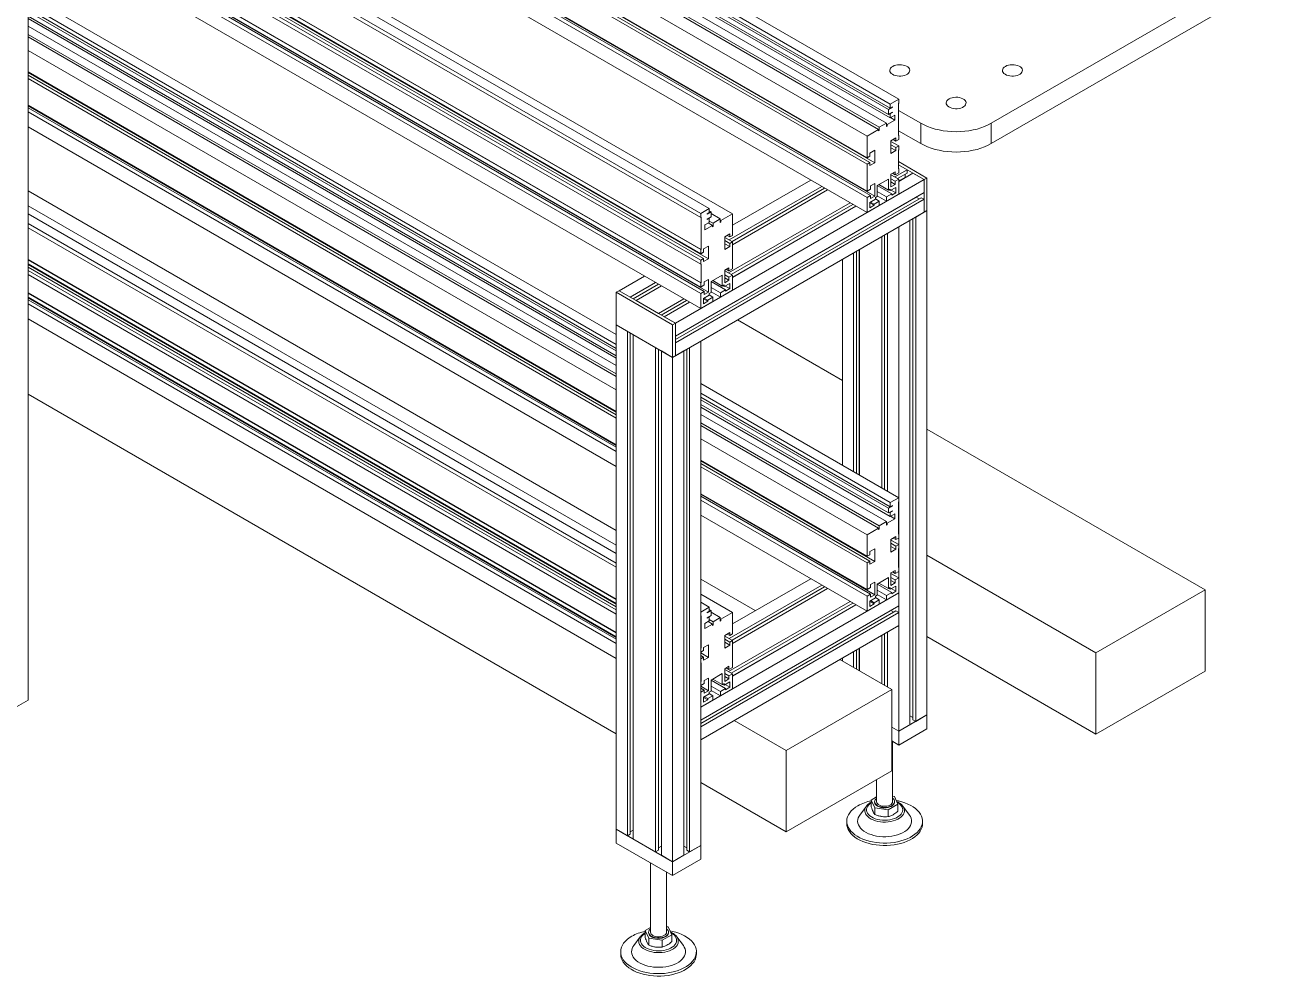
# Model space of a CAD drawing. Header units: millimetres. Extents: x 169 to 14583, y -399 to 10804.
# Drawn here: x 12405 to 13658, y 5508 to 6463 of the extents above; entities that cross this region are included whole.
import ezdxf

# ---------------------------------------------------------------- set-up
doc = ezdxf.new("R2010")
doc.units = ezdxf.units.MM
doc.header["$LTSCALE"] = 35

msp = doc.modelspace()

# ---------------------------------------------------------------- linework, layer by layer
at = {"color": 7, "linetype": 'Continuous', "lineweight": 18}
for p, q in [((12408.445, 7549.108), (12408.445, 5785.38)), ((12408.445, 6893.057), (13282.429, 6388.517)), ((12408.445, 6883.26), (13273.943, 6383.619)), ((12408.445, 6879.178), (13273.943, 6379.536)), ((12408.445, 6876.729), (13272.175, 6378.107)), ((12408.445, 6871.829), (13272.175, 6373.208)), ((12408.445, 6869.379), (13273.943, 6369.738)), ((12408.445, 6861.99), (13270.16, 6364.532)), ((12408.445, 6853.581), (13262.877, 6360.328)), ((12408.445, 6851.009), (13262.276, 6358.103)), ((12408.445, 6837.539), (13250.609, 6351.368)), ((12408.445, 6815.9), (13250.609, 6329.729)), ((12408.445, 6815.286), (13258.387, 6324.625)), ((12408.445, 6812.634), (13253.437, 6324.83)), ((12408.445, 6809.368), (13250.609, 6323.197)), ((12408.445, 6782.422), (13250.609, 6296.251)), ((12408.445, 6781.808), (13258.387, 6291.147)), ((12408.445, 6779.972), (13254.144, 6291.76)), ((12408.445, 6775.89), (13250.609, 6289.719)), ((12408.445, 6760.784), (13250.609, 6274.613)), ((12408.445, 6681.605), (13115.551, 6273.401)), ((12408.445, 6673.444), (13092.217, 6278.71)), ((12408.445, 6663.647), (13083.732, 6273.812)), ((12408.445, 6659.564), (13083.732, 6269.729)), ((12408.445, 6627.637), (13084.014, 6237.639)), ((12408.445, 6627.311), (13083.732, 6237.476)), ((12408.445, 6623.228), (13083.732, 6233.393)), ((12408.445, 6622.614), (13091.51, 6228.289)), ((12408.445, 6619.961), (13086.56, 6228.494)), ((12408.445, 6616.696), (13083.732, 6226.861)), ((12408.445, 6612.613), (13083.732, 6222.778)), ((12408.445, 6594.159), (13084.014, 6204.161)), ((12408.445, 6593.832), (13083.732, 6203.998)), ((12408.445, 6589.75), (13083.732, 6199.915)), ((12408.445, 6589.136), (13091.51, 6194.811)), ((12408.445, 6587.299), (13087.267, 6195.424)), ((12408.445, 6583.217), (13083.732, 6193.383)), ((12408.445, 6568.111), (13083.732, 6178.277)), ((13658.233, 6527.535), (13375.39, 6364.253)), ((13658.233, 6507.121), (13375.39, 6343.84)), ((12408.445, 6492.952), (12998.879, 6152.102)), ((12408.445, 6483.156), (12998.879, 6142.305)), ((12408.445, 6479.073), (12998.879, 6138.222)), ((12408.445, 6476.624), (12998.879, 6135.773)), ((12408.445, 6471.724), (12998.879, 6130.874)), ((12408.445, 6469.274), (12998.879, 6128.424)), ((12408.445, 6461.885), (12998.879, 6121.035)), ((12408.445, 6453.476), (12998.879, 6112.626)), ((12408.445, 6450.904), (12998.879, 6110.054)), ((12408.445, 6437.434), (12998.879, 6096.583)), ((12408.445, 6415.795), (12998.879, 6074.945)), ((12408.445, 6415.181), (12998.879, 6074.331)), ((12408.445, 6412.529), (12998.879, 6071.678)), ((12408.445, 6409.263), (12998.879, 6068.413)), ((12408.445, 6382.317), (12998.879, 6041.467)), ((12408.445, 6381.703), (12998.879, 6040.853)), ((12408.445, 6379.867), (12998.879, 6039.016)), ((13272.175, 6378.107), (13276.065, 6380.352)), ((13272.175, 6373.208), (13272.175, 6378.107)), ((13273.943, 6383.619), (13282.429, 6388.517)), ((13273.943, 6379.536), (13273.943, 6383.619)), ((13276.065, 6380.761), (13273.943, 6379.536)), ((13275.711, 6380.557), (13276.065, 6380.352)), ((13276.065, 6380.352), (13276.065, 6380.761)), ((13282.429, 6384.434), (13282.146, 6384.271)), ((13282.146, 6384.271), (13282.146, 6352.018)), ((13282.429, 6388.517), (13282.429, 6384.434)), ((12408.445, 6375.785), (12998.879, 6034.934)), ((13270.761, 6363.001), (13278.539, 6367.492)), ((13276.065, 6375.453), (13272.175, 6373.208)), ((13273.59, 6374.024), (13273.943, 6373.82)), ((13273.943, 6373.82), (13276.065, 6375.045)), ((13273.943, 6369.738), (13273.943, 6373.82)), ((13278.539, 6372.391), (13273.943, 6369.738)), ((13274.296, 6369.941), (13278.539, 6367.492)), ((13275.711, 6375.249), (13276.065, 6375.045)), ((13276.065, 6375.045), (13276.065, 6375.453)), ((13278.539, 6367.492), (13278.539, 6372.391)), ((13304.68, 6364.253), (13282.146, 6377.262)), ((12408.445, 6360.679), (12998.879, 6019.828)), ((13250.609, 6351.368), (13262.276, 6358.103)), ((13262.276, 6358.103), (13262.276, 6356.519)), ((13262.276, 6357.213), (13262.877, 6356.866)), ((13262.276, 6356.519), (13262.877, 6356.866)), ((13262.877, 6360.328), (13270.16, 6364.532)), ((13262.877, 6356.866), (13262.877, 6360.328)), ((13270.16, 6364.532), (13270.16, 6361.07)), ((13270.16, 6363.348), (13270.761, 6363.001)), ((13270.16, 6361.764), (13270.761, 6361.417)), ((13270.16, 6361.07), (13270.761, 6361.417)), ((13270.761, 6361.417), (13270.761, 6363.001)), ((13304.68, 6343.84), (13282.146, 6356.848)), ((13304.68, 6343.84), (13304.68, 6364.253)), ((13375.39, 6364.253), (13375.39, 6343.84)), ((13250.609, 6329.729), (13250.609, 6351.368)), ((13279.6, 6349.528), (13274.65, 6346.67)), ((13274.65, 6346.67), (13274.65, 6334.014)), ((13274.65, 6346.056), (13282.429, 6341.566)), ((13274.65, 6342.791), (13279.6, 6339.933)), ((13276.948, 6347.997), (13279.6, 6346.466)), ((13279.6, 6346.466), (13279.6, 6349.528)), ((13282.429, 6348.098), (13279.6, 6346.466)), ((13279.6, 6339.933), (13282.429, 6341.566)), ((13282.146, 6352.344), (13282.429, 6352.181)), ((13282.146, 6352.018), (13282.429, 6352.181)), ((13282.429, 6352.181), (13282.429, 6348.098)), ((13282.429, 6341.566), (13282.429, 6337.483)), ((13253.437, 6331.362), (13250.609, 6329.729)), ((13258.387, 6337.282), (13253.437, 6334.424)), ((13253.437, 6334.424), (13253.437, 6331.362)), ((13258.387, 6324.625), (13258.387, 6337.282)), ((13274.65, 6339.729), (13279.6, 6336.871)), ((13274.65, 6334.014), (13279.6, 6336.871)), ((13279.6, 6336.871), (13279.6, 6339.933)), ((13282.429, 6337.483), (13282.146, 6337.32)), ((13282.146, 6337.32), (13282.146, 6318.54)), ((13250.609, 6323.197), (13253.437, 6324.83)), ((13250.609, 6296.251), (13250.609, 6323.197)), ((13253.437, 6324.83), (13253.437, 6321.768)), ((13253.437, 6321.768), (13258.387, 6324.625)), ((13278.893, 6315.641), (13274.65, 6313.192)), ((13278.435, 6310.393), (13290.808, 6317.535)), ((13278.893, 6312.579), (13278.893, 6315.641)), ((13310.713, 6309.31), (13282.146, 6325.802)), ((13290.808, 6317.535), (13282.146, 6322.536)), ((13282.146, 6322.536), (13307.884, 6307.677)), ((13282.146, 6318.866), (13282.429, 6318.703)), ((13282.146, 6318.54), (13282.429, 6318.703)), ((13282.429, 6318.703), (13282.429, 6314.62)), ((13290.808, 6314.269), (13290.808, 6317.535)), ((13058.276, 6163.581), (13307.884, 6307.677)), ((13115.551, 6261.958), (13194.04, 6307.269)), ((13258.387, 6303.803), (13254.144, 6301.354)), ((13258.387, 6291.147), (13258.387, 6303.803)), ((13272.175, 6308.293), (13260.862, 6301.762)), ((13262.628, 6302.781), (13272.175, 6297.27)), ((13272.175, 6297.27), (13272.175, 6308.293)), ((13274.65, 6313.192), (13274.65, 6300.536)), ((13274.65, 6312.578), (13282.429, 6308.088)), ((13274.65, 6308.496), (13278.893, 6306.047)), ((13274.65, 6305.434), (13278.893, 6302.985)), ((13274.65, 6300.536), (13278.893, 6302.985)), ((13276.241, 6314.11), (13278.893, 6312.579)), ((13282.429, 6314.62), (13278.893, 6312.579)), ((13278.893, 6306.047), (13282.429, 6308.088)), ((13278.893, 6302.985), (13278.893, 6306.047)), ((13281.264, 6308.76), (13290.808, 6314.269)), ((13282.429, 6305.922), (13296.677, 6314.147)), ((13282.429, 6306.043), (13288.792, 6309.717)), ((13282.429, 6308.088), (13282.429, 6292.982)), ((13288.792, 6309.717), (13288.792, 6313.106)), ((13307.884, 6307.677), (13296.677, 6314.147)), ((13307.884, 6307.677), (13310.713, 6309.31)), ((13307.884, 6294.735), (13307.884, 6307.677)), ((13307.884, 6275.016), (13307.884, 6307.677)), ((13310.713, 6276.648), (13310.713, 6309.31)), ((12998.879, 5955.627), (12408.445, 6296.478)), ((13058.276, 6150.639), (13307.884, 6294.735)), ((13058.276, 6150.515), (13300.106, 6290.121)), ((13112.27, 6247.124), (13205.248, 6300.799)), ((13115.099, 6245.491), (13208.077, 6299.166)), ((13115.551, 6242.363), (13211.012, 6297.471)), ((13115.551, 6242.242), (13211.117, 6297.411)), ((13254.144, 6298.292), (13250.609, 6296.251)), ((13250.609, 6289.719), (13254.144, 6291.76)), ((13254.144, 6301.354), (13254.144, 6298.292)), ((13254.144, 6291.76), (13254.144, 6288.698)), ((13254.144, 6288.698), (13258.387, 6291.147)), ((13260.862, 6290.738), (13259.094, 6289.718)), ((13260.862, 6301.762), (13260.862, 6290.738)), ((13260.862, 6301.759), (13275.357, 6293.391)), ((13260.862, 6295.84), (13270.231, 6290.431)), ((13260.862, 6291.349), (13270.231, 6285.94)), ((13270.231, 6290.431), (13275.357, 6293.391)), ((13282.429, 6292.982), (13270.231, 6285.94)), ((13270.231, 6285.94), (13270.231, 6290.431)), ((13273.943, 6298.29), (13272.175, 6297.27)), ((13272.529, 6297.474), (13273.943, 6296.657)), ((13279.6, 6299.923), (13273.943, 6296.657)), ((13273.943, 6296.657), (13273.943, 6298.29)), ((13275.003, 6297.269), (13279.6, 6294.615)), ((13275.357, 6292.166), (13279.6, 6294.615)), ((13275.357, 6293.391), (13275.357, 6292.166)), ((13279.6, 6294.615), (13279.6, 6299.923)), ((13303.04, 6288.427), (13300.106, 6290.121)), ((12408.445, 6281.5), (12998.879, 5940.649)), ((13058.276, 6147.127), (13305.056, 6289.591)), ((13058.276, 6143.862), (13307.884, 6287.958)), ((13083.732, 6273.812), (13092.217, 6278.71)), ((13092.217, 6278.71), (13092.217, 6274.628)), ((13111.558, 6214.057), (13233.532, 6284.471)), ((13114.387, 6212.424), (13236.361, 6282.838)), ((13115.551, 6209.707), (13239.296, 6281.143)), ((13115.551, 6209.586), (13239.401, 6281.083)), ((13250.609, 6274.613), (13250.609, 6289.719)), ((13262.806, 6281.654), (13250.609, 6274.613)), ((13259.094, 6288.085), (13253.437, 6284.819)), ((13253.437, 6284.819), (13253.437, 6279.512)), ((13253.437, 6284.41), (13257.68, 6281.961)), ((13253.437, 6279.512), (13257.68, 6281.961)), ((13254.144, 6285.227), (13257.68, 6283.186)), ((13257.68, 6283.186), (13262.806, 6286.145)), ((13257.68, 6281.961), (13257.68, 6283.186)), ((13259.094, 6289.718), (13259.094, 6288.085)), ((13259.094, 6288.288), (13262.806, 6286.145)), ((13262.806, 6286.145), (13262.806, 6281.654)), ((13307.884, 6287.958), (13305.056, 6289.591)), ((13307.884, 6275.016), (13307.884, 6287.958)), ((12408.445, 6273.339), (12998.879, 5932.488)), ((13058.276, 6130.92), (13307.884, 6275.016)), ((13083.732, 6269.729), (13083.732, 6273.812)), ((13084.014, 6269.892), (13083.732, 6269.729)), ((13084.014, 6237.639), (13084.014, 6269.892)), ((13090.095, 6272.995), (13093.985, 6275.24)), ((13092.217, 6274.628), (13090.095, 6273.403)), ((13090.095, 6273.403), (13090.095, 6272.995)), ((13093.985, 6270.341), (13090.095, 6268.095)), ((13090.095, 6267.687), (13092.217, 6268.912)), ((13090.095, 6268.095), (13090.095, 6267.687)), ((13091.863, 6269.116), (13092.217, 6268.912)), ((13092.217, 6276.26), (13093.985, 6275.24)), ((13092.217, 6268.912), (13092.217, 6264.829)), ((13092.217, 6266.176), (13096, 6263.992)), ((13093.985, 6275.24), (13093.985, 6270.341)), ((13093.985, 6273.564), (13103.283, 6268.196)), ((13096, 6263.992), (13103.283, 6268.196)), ((13103.283, 6268.196), (13103.283, 6264.734)), ((13103.283, 6267.012), (13103.884, 6266.665)), ((13103.283, 6265.428), (13103.884, 6265.081)), ((13103.283, 6264.734), (13103.884, 6265.081)), ((13103.884, 6266.665), (13115.551, 6273.401)), ((13103.884, 6265.081), (13103.884, 6266.665)), ((13115.551, 6273.401), (13115.551, 6251.762)), ((13293.636, 6266.79), (13282.429, 6260.32)), ((13293.636, 5760.535), (13293.636, 6266.79)), ((13293.742, 5769.577), (13293.742, 6266.852)), ((13296.677, 5765.556), (13296.677, 6268.546)), ((13310.713, 6276.648), (13299.505, 6270.178)), ((13299.505, 5763.923), (13299.505, 6270.178)), ((13310.713, 6276.648), (13307.884, 6275.016)), ((13310.713, 5770.393), (13310.713, 6276.648)), ((12408.445, 6263.542), (12998.879, 5922.691)), ((12408.445, 6259.459), (12998.879, 5918.609)), ((13092.217, 6264.829), (13087.621, 6262.176)), ((13087.621, 6262.176), (13087.621, 6257.277)), ((13087.621, 6257.277), (13095.399, 6261.767)), ((13091.155, 6264.216), (13095.399, 6261.767)), ((13095.399, 6261.767), (13095.399, 6260.183)), ((13095.399, 6260.877), (13096, 6260.53)), ((13095.399, 6260.183), (13096, 6260.53)), ((13096, 6260.53), (13096, 6263.992)), ((13112.723, 6253.191), (13107.773, 6250.334)), ((13112.723, 6250.129), (13112.723, 6253.191)), ((13271.115, 5994.943), (13271.115, 6253.789)), ((13271.221, 5994.882), (13271.221, 6253.85)), ((13282.429, 5754.065), (13282.429, 6260.32)), ((13091.51, 6240.945), (13086.56, 6238.088)), ((13091.51, 6228.289), (13091.51, 6240.945)), ((13107.773, 6250.334), (13107.773, 6237.678)), ((13107.773, 6249.72), (13115.551, 6245.23)), ((13107.773, 6246.455), (13112.723, 6243.597)), ((13107.773, 6243.393), (13112.723, 6240.535)), ((13107.773, 6237.678), (13112.723, 6240.535)), ((13110.071, 6251.66), (13112.723, 6250.129)), ((13115.551, 6251.762), (13112.723, 6250.129)), ((13112.723, 6243.597), (13115.551, 6245.23)), ((13112.723, 6240.535), (13112.723, 6243.597)), ((13115.551, 6245.23), (13115.551, 6218.284)), ((13265.352, 5998.27), (13265.352, 6250.462)), ((13268.18, 5996.637), (13268.18, 6252.095)), ((12408.445, 6227.532), (12998.879, 5886.682)), ((13083.732, 6237.476), (13084.014, 6237.639)), ((13083.732, 6233.393), (13083.732, 6237.476)), ((13086.56, 6235.026), (13083.732, 6233.393)), ((13083.732, 6226.861), (13086.56, 6228.494)), ((13086.56, 6238.088), (13086.56, 6235.026)), ((13086.56, 6228.494), (13086.56, 6225.432)), ((13086.56, 6225.432), (13091.51, 6228.289)), ((13225.86, 6021.069), (13225.86, 6227.664)), ((13237.068, 6014.598), (13237.068, 6234.134)), ((13239.896, 6012.966), (13239.896, 6235.767)), ((13242.831, 6011.272), (13242.831, 6237.461)), ((13242.937, 6011.21), (13242.937, 6237.522)), ((12408.445, 6227.206), (12998.879, 5886.355)), ((12408.445, 6223.123), (12998.879, 5882.273)), ((12408.445, 6222.509), (12998.879, 5881.659)), ((12408.445, 6219.856), (12998.879, 5879.006)), ((12408.445, 6216.591), (12998.879, 5875.74)), ((13083.732, 6222.778), (13083.732, 6226.861)), ((13084.014, 6222.941), (13083.732, 6222.778)), ((13084.014, 6204.161), (13084.014, 6222.941)), ((13112.016, 6219.305), (13107.773, 6216.856)), ((13107.773, 6216.856), (13107.773, 6204.199)), ((13107.773, 6216.242), (13115.551, 6211.752)), ((13109.364, 6217.774), (13112.016, 6216.243)), ((13112.016, 6216.243), (13112.016, 6219.305)), ((13115.551, 6218.284), (13112.016, 6216.243)), ((12408.445, 6212.508), (12998.879, 5871.658)), ((13001.707, 6196.238), (13027.163, 6210.933)), ((13012.915, 6189.768), (13038.371, 6204.463)), ((13015.744, 6188.134), (13041.2, 6202.83)), ((13083.732, 6203.998), (13084.014, 6204.161)), ((13083.732, 6199.915), (13083.732, 6203.998)), ((13091.51, 6207.467), (13087.267, 6205.018)), ((13087.267, 6205.018), (13087.267, 6201.956)), ((13091.51, 6194.811), (13091.51, 6207.467)), ((13105.298, 6211.957), (13093.985, 6205.426)), ((13093.985, 6205.426), (13093.985, 6194.402)), ((13093.985, 6205.423), (13108.48, 6197.055)), ((13095.751, 6206.445), (13105.298, 6200.934)), ((13105.298, 6200.934), (13105.298, 6211.957)), ((13112.723, 6203.587), (13107.066, 6200.321)), ((13107.773, 6212.16), (13112.016, 6209.711)), ((13107.773, 6209.098), (13112.016, 6206.649)), ((13107.773, 6204.199), (13112.016, 6206.649)), ((13112.016, 6209.711), (13115.551, 6211.752)), ((13112.016, 6206.649), (13112.016, 6209.711)), ((13112.723, 6198.279), (13112.723, 6203.587)), ((13115.551, 6211.752), (13115.551, 6196.646)), ((12408.445, 6194.054), (12998.879, 5853.204)), ((12408.445, 6193.727), (12998.879, 5852.877)), ((13001.707, 6196.238), (12998.879, 6194.605)), ((12998.879, 6161.943), (12998.879, 6194.605)), ((12998.879, 6194.605), (13055.447, 6161.948)), ((13012.915, 6189.768), (13001.707, 6196.238)), ((13058.276, 6163.581), (13001.707, 6196.238)), ((13018.679, 6186.44), (13044.135, 6201.135)), ((13018.784, 6186.379), (13044.24, 6201.075)), ((13087.267, 6201.956), (13083.732, 6199.915)), ((13083.732, 6193.383), (13087.267, 6195.424)), ((13083.732, 6178.277), (13083.732, 6193.383)), ((13092.217, 6191.749), (13086.56, 6188.483)), ((13087.267, 6195.424), (13087.267, 6192.362)), ((13087.267, 6192.362), (13091.51, 6194.811)), ((13093.985, 6194.402), (13092.217, 6193.382)), ((13092.217, 6193.382), (13092.217, 6191.749)), ((13092.217, 6191.952), (13095.929, 6189.809)), ((13093.985, 6199.504), (13103.354, 6194.095)), ((13093.985, 6195.013), (13103.354, 6189.604)), ((13103.354, 6194.095), (13108.48, 6197.055)), ((13115.551, 6196.646), (13103.354, 6189.604)), ((13103.354, 6189.604), (13103.354, 6194.095)), ((13107.066, 6201.954), (13105.298, 6200.934)), ((13105.652, 6201.138), (13107.066, 6200.321)), ((13107.066, 6200.321), (13107.066, 6201.954)), ((13108.126, 6200.933), (13112.723, 6198.279)), ((13108.48, 6195.83), (13112.723, 6198.279)), ((13108.48, 6197.055), (13108.48, 6195.83)), ((12408.445, 6189.645), (12998.879, 5848.794)), ((12408.445, 6189.031), (12998.879, 5848.181)), ((12408.445, 6187.194), (12998.879, 5846.344)), ((12408.445, 6183.112), (12998.879, 5842.262)), ((13041.199, 6173.439), (13018.784, 6186.379)), ((13041.199, 6173.439), (13066.655, 6188.135)), ((13044.028, 6171.806), (13069.484, 6186.502)), ((13046.963, 6170.112), (13072.419, 6184.807)), ((13047.068, 6170.051), (13072.524, 6184.747)), ((13095.929, 6185.318), (13083.732, 6178.277)), ((13086.56, 6188.483), (13086.56, 6183.176)), ((13086.56, 6188.074), (13090.803, 6185.625)), ((13086.56, 6183.176), (13090.803, 6185.625)), ((13087.266, 6188.891), (13090.803, 6186.85)), ((13090.803, 6186.85), (13095.929, 6189.809)), ((13090.803, 6185.625), (13090.803, 6186.85)), ((13095.929, 6189.809), (13095.929, 6185.318)), ((12408.445, 6168.006), (12998.879, 5827.156)), ((13058.276, 6163.581), (13047.068, 6170.051)), ((13225.86, 6106.241), (13120.693, 6166.953)), ((13055.447, 6129.287), (12998.879, 6161.943)), ((13010.086, 6155.473), (12998.879, 6161.943)), ((12998.879, 5655.688), (12998.879, 6161.943)), ((13010.086, 5649.218), (13010.086, 6155.473)), ((13012.915, 5650.851), (13012.915, 6153.84)), ((13055.447, 6161.948), (13058.276, 6163.581)), ((13055.447, 6129.287), (13055.447, 6161.948)), ((13058.276, 6150.639), (13058.276, 6163.581)), ((13058.276, 6130.92), (13058.276, 6163.581)), ((13015.849, 5654.871), (13015.849, 6152.146)), ((13038.371, 6139.145), (13015.955, 6152.085)), ((13015.955, 5645.83), (13015.955, 6152.085)), ((13058.276, 6130.92), (13058.276, 6143.862)), ((13083.732, 6145.615), (13072.524, 6139.145)), ((13083.732, 5639.36), (13083.732, 6145.615)), ((13038.371, 5632.89), (13038.371, 6139.145)), ((13041.199, 5634.522), (13041.199, 6137.512)), ((13044.134, 5638.543), (13044.134, 6135.818)), ((13044.24, 5629.502), (13044.24, 6135.757)), ((13055.447, 6129.287), (13044.24, 6135.757)), ((13066.655, 6135.757), (13055.447, 6129.287)), ((13058.276, 6130.92), (13055.447, 6129.287)), ((13055.447, 5623.031), (13055.447, 6129.287)), ((13066.655, 5629.502), (13066.655, 6135.757)), ((13066.761, 5638.543), (13066.761, 6135.818)), ((13069.695, 5634.522), (13069.695, 6137.512)), ((13072.524, 5632.89), (13072.524, 6139.145)), ((13083.732, 6103.118), (13282.429, 5988.412)), ((12408.445, 6092.362), (12998.879, 5751.512)), ((13083.732, 6093.321), (13273.943, 5983.514)), ((13083.732, 6089.238), (13273.943, 5979.431)), ((13083.732, 6086.789), (13272.175, 5978.002)), ((13083.732, 6081.889), (13272.175, 5973.103)), ((13083.732, 6079.439), (13273.943, 5969.633)), ((13083.732, 6072.05), (13270.16, 5964.427)), ((13083.732, 6063.641), (13262.877, 5960.223)), ((13083.732, 6061.069), (13262.276, 5957.998)), ((13590.02, 5896.016), (13310.713, 6057.257)), ((13083.732, 6047.599), (13250.609, 5951.263)), ((13083.732, 6025.96), (13250.609, 5929.624)), ((13083.732, 6025.347), (13258.387, 5924.52)), ((13083.732, 6022.694), (13253.437, 5924.725)), ((13083.732, 6019.428), (13250.609, 5923.092)), ((13083.732, 5992.482), (13250.609, 5896.146)), ((13083.732, 5991.868), (13258.387, 5891.042)), ((13083.732, 5990.032), (13254.144, 5891.655)), ((13083.732, 5985.95), (13250.609, 5889.614)), ((13272.175, 5978.002), (13276.065, 5980.247)), ((13272.175, 5973.103), (13272.175, 5978.002)), ((13273.943, 5983.514), (13282.429, 5988.412)), ((13273.943, 5979.431), (13273.943, 5983.514)), ((13276.065, 5980.656), (13273.943, 5979.431)), ((13275.711, 5980.452), (13276.065, 5980.247)), ((13276.065, 5980.247), (13276.065, 5980.656)), ((13282.429, 5984.329), (13282.146, 5984.166)), ((13282.146, 5984.166), (13282.146, 5951.913)), ((13282.429, 5988.412), (13282.429, 5984.329)), ((13083.732, 5970.844), (13250.609, 5874.508)), ((13262.877, 5960.223), (13270.16, 5964.427)), ((13270.16, 5964.427), (13270.16, 5960.965)), ((13270.761, 5962.896), (13278.539, 5967.387)), ((13276.065, 5975.348), (13272.175, 5973.103)), ((13273.59, 5973.919), (13273.943, 5973.715)), ((13273.943, 5973.715), (13276.065, 5974.94)), ((13273.943, 5969.633), (13273.943, 5973.715)), ((13278.539, 5972.286), (13273.943, 5969.633)), ((13274.296, 5969.836), (13278.539, 5967.387)), ((13275.711, 5975.144), (13276.065, 5974.94)), ((13276.065, 5974.94), (13276.065, 5975.348)), ((13278.539, 5967.387), (13278.539, 5972.286)), ((13250.609, 5951.263), (13262.276, 5957.998)), ((13262.276, 5957.998), (13262.276, 5956.414)), ((13262.276, 5957.108), (13262.877, 5956.761)), ((13262.276, 5956.414), (13262.877, 5956.761)), ((13262.877, 5956.761), (13262.877, 5960.223)), ((13270.16, 5963.243), (13270.761, 5962.896)), ((13270.16, 5961.659), (13270.761, 5961.312)), ((13270.16, 5960.965), (13270.761, 5961.312)), ((13270.761, 5961.312), (13270.761, 5962.896)), ((13282.146, 5952.239), (13282.429, 5952.076)), ((13282.146, 5951.913), (13282.429, 5952.076)), ((13282.429, 5952.076), (13282.429, 5947.993)), ((13250.609, 5929.624), (13250.609, 5951.263)), ((13279.6, 5949.423), (13274.65, 5946.565)), ((13274.65, 5946.565), (13274.65, 5933.909)), ((13274.65, 5945.951), (13282.429, 5941.461)), ((13274.65, 5942.686), (13279.6, 5939.828)), ((13274.65, 5939.624), (13279.6, 5936.766)), ((13276.948, 5947.892), (13279.6, 5946.361)), ((13279.6, 5946.361), (13279.6, 5949.423)), ((13282.429, 5947.993), (13279.6, 5946.361)), ((13279.6, 5939.828), (13282.429, 5941.461)), ((13279.6, 5936.766), (13279.6, 5939.828)), ((13282.429, 5941.461), (13282.429, 5937.378)), ((13253.437, 5931.257), (13250.609, 5929.624)), ((13258.387, 5937.177), (13253.437, 5934.319)), ((13253.437, 5934.319), (13253.437, 5931.257)), ((13258.387, 5924.52), (13258.387, 5937.177)), ((13274.65, 5933.909), (13279.6, 5936.766)), ((13282.429, 5937.378), (13282.146, 5937.215)), ((13282.146, 5937.215), (13282.146, 5918.435)), ((13310.713, 5930.714), (13480.418, 5832.745)), ((13250.609, 5923.092), (13253.437, 5924.725)), ((13250.609, 5896.146), (13250.609, 5923.092)), ((13253.437, 5924.725), (13253.437, 5921.663)), ((13253.437, 5921.663), (13258.387, 5924.52)), ((13278.893, 5915.536), (13274.65, 5913.087)), ((13278.893, 5912.474), (13278.893, 5915.536)), ((13282.429, 5914.515), (13278.893, 5912.474)), ((13282.146, 5918.761), (13282.429, 5918.598)), ((13282.146, 5918.435), (13282.429, 5918.598)), ((13282.429, 5918.598), (13282.429, 5914.515)), ((13138.434, 5875.064), (13083.732, 5906.643)), ((13194.04, 5907.164), (13115.551, 5861.853)), ((13258.387, 5903.698), (13254.144, 5901.249)), ((13258.387, 5891.042), (13258.387, 5903.698)), ((13272.175, 5908.188), (13260.862, 5901.657)), ((13260.862, 5901.657), (13260.862, 5890.633)), ((13260.862, 5901.654), (13275.357, 5893.286)), ((13262.628, 5902.676), (13272.175, 5897.165)), ((13272.175, 5897.165), (13272.175, 5908.188)), ((13274.65, 5913.087), (13274.65, 5900.431)), ((13274.65, 5912.473), (13282.429, 5907.983)), ((13274.65, 5908.391), (13278.893, 5905.942)), ((13274.65, 5905.329), (13278.893, 5902.88)), ((13274.65, 5900.431), (13278.893, 5902.88)), ((13276.241, 5914.005), (13278.893, 5912.474)), ((13278.893, 5905.942), (13282.429, 5907.983)), ((13278.893, 5902.88), (13278.893, 5905.942)), ((13282.429, 5907.983), (13282.429, 5892.877)), ((13282.429, 5892.877), (13083.732, 5778.172)), ((13083.732, 5891.665), (13115.551, 5873.296)), ((13205.248, 5900.694), (13112.27, 5847.019)), ((13208.077, 5899.061), (13115.099, 5845.386)), ((13211.012, 5897.366), (13115.551, 5842.258)), ((13211.117, 5897.306), (13115.551, 5842.137)), ((13254.144, 5898.187), (13250.609, 5896.146)), ((13250.609, 5889.614), (13254.144, 5891.655)), ((13250.609, 5874.508), (13250.609, 5889.614)), ((13254.144, 5901.249), (13254.144, 5898.187)), ((13254.144, 5891.655), (13254.144, 5888.593)), ((13254.144, 5888.593), (13258.387, 5891.042)), ((13260.862, 5890.633), (13259.094, 5889.613)), ((13259.094, 5889.613), (13259.094, 5887.98)), ((13260.862, 5895.735), (13270.231, 5890.326)), ((13260.862, 5891.244), (13270.231, 5885.835)), ((13270.231, 5890.326), (13275.357, 5893.286)), ((13282.429, 5892.877), (13270.231, 5885.835)), ((13270.231, 5885.835), (13270.231, 5890.326)), ((13273.943, 5898.185), (13272.175, 5897.165)), ((13272.529, 5897.369), (13273.943, 5896.552)), ((13279.6, 5899.818), (13273.943, 5896.552)), ((13273.943, 5896.552), (13273.943, 5898.185)), ((13275.003, 5897.164), (13279.6, 5894.51)), ((13275.357, 5892.061), (13279.6, 5894.51)), ((13275.357, 5893.286), (13275.357, 5892.061)), ((13279.6, 5894.51), (13279.6, 5899.818)), ((13282.429, 5892.877), (13282.429, 5879.935)), ((13480.418, 5832.745), (13590.02, 5896.016)), ((13590.02, 5896.016), (13590.02, 5814.362)), ((13083.732, 5883.504), (13092.217, 5878.605)), ((13282.429, 5879.935), (13083.732, 5765.229)), ((13083.732, 5873.707), (13092.217, 5878.605)), ((13092.217, 5878.605), (13092.217, 5874.523)), ((13233.532, 5884.366), (13111.558, 5813.952)), ((13236.361, 5882.733), (13114.387, 5812.319)), ((13239.296, 5881.038), (13115.551, 5809.602)), ((13239.401, 5880.978), (13115.551, 5809.481)), ((13262.806, 5881.549), (13250.609, 5874.508)), ((13259.094, 5887.98), (13253.437, 5884.714)), ((13253.437, 5884.714), (13253.437, 5879.407)), ((13253.437, 5884.305), (13257.68, 5881.856)), ((13253.437, 5879.407), (13257.68, 5881.856)), ((13254.144, 5885.122), (13257.68, 5883.081)), ((13257.68, 5883.081), (13262.806, 5886.04)), ((13257.68, 5881.856), (13257.68, 5883.081)), ((13259.094, 5888.183), (13262.806, 5886.04)), ((13262.806, 5886.04), (13262.806, 5881.549)), ((13274.65, 5875.321), (13083.732, 5765.105)), ((13279.6, 5874.79), (13083.732, 5761.718)), ((13083.732, 5869.624), (13083.732, 5873.707)), ((13282.429, 5873.157), (13083.732, 5758.452)), ((13084.014, 5869.787), (13083.732, 5869.624)), ((13084.014, 5837.534), (13084.014, 5869.787)), ((13092.217, 5864.724), (13087.621, 5862.071)), ((13090.095, 5872.89), (13093.985, 5875.135)), ((13092.217, 5874.523), (13090.095, 5873.298)), ((13090.095, 5873.298), (13090.095, 5872.89)), ((13093.985, 5870.236), (13090.095, 5867.99)), ((13090.095, 5867.582), (13092.217, 5868.807)), ((13090.095, 5867.99), (13090.095, 5867.582)), ((13091.155, 5864.111), (13095.399, 5861.662)), ((13091.863, 5869.011), (13092.217, 5868.807)), ((13092.217, 5876.155), (13093.985, 5875.135)), ((13092.217, 5868.807), (13092.217, 5864.724)), ((13092.217, 5866.071), (13096, 5863.887)), ((13093.985, 5875.135), (13093.985, 5870.236)), ((13093.985, 5873.459), (13103.283, 5868.091)), ((13096, 5863.887), (13103.283, 5868.091)), ((13103.283, 5868.091), (13103.283, 5864.629)), ((13103.283, 5866.907), (13103.884, 5866.56)), ((13103.283, 5865.323), (13103.884, 5864.976)), ((13103.283, 5864.629), (13103.884, 5864.976)), ((13103.884, 5866.56), (13115.551, 5873.296)), ((13103.884, 5864.976), (13103.884, 5866.56)), ((13115.551, 5873.296), (13115.551, 5851.657)), ((13274.65, 5875.321), (13277.585, 5873.627)), ((13279.6, 5874.79), (13282.429, 5873.157)), ((13282.429, 5873.157), (13282.429, 5860.215)), ((13282.429, 5860.215), (13083.732, 5745.51)), ((13087.621, 5862.071), (13087.621, 5857.172)), ((13087.621, 5857.172), (13095.399, 5861.662)), ((13095.399, 5861.662), (13095.399, 5860.078)), ((13095.399, 5860.772), (13096, 5860.425)), ((13095.399, 5860.078), (13096, 5860.425)), ((13096, 5860.425), (13096, 5863.887)), ((13112.723, 5853.086), (13107.773, 5850.229)), ((13110.071, 5851.555), (13112.723, 5850.024)), ((13112.723, 5850.024), (13112.723, 5853.086)), ((13115.551, 5851.657), (13112.723, 5850.024)), ((13268.18, 5800.163), (13268.18, 5851.99)), ((13271.115, 5798.469), (13271.115, 5853.684)), ((13271.221, 5798.407), (13271.221, 5853.745)), ((13091.51, 5840.84), (13086.56, 5837.983)), ((13091.51, 5828.184), (13091.51, 5840.84)), ((13107.773, 5850.229), (13107.773, 5837.573)), ((13107.773, 5849.615), (13115.551, 5845.125)), ((13107.773, 5846.35), (13112.723, 5843.492)), ((13107.773, 5843.288), (13112.723, 5840.43)), ((13107.773, 5837.573), (13112.723, 5840.43)), ((13112.723, 5843.492), (13115.551, 5845.125)), ((13112.723, 5840.43), (13112.723, 5843.492)), ((13115.551, 5845.125), (13115.551, 5818.179)), ((13265.352, 5801.796), (13265.352, 5850.357)), ((13310.713, 5849.059), (13480.418, 5751.091)), ((13083.732, 5837.697), (13084.014, 5837.534)), ((13083.732, 5837.371), (13084.014, 5837.534)), ((13083.732, 5833.288), (13083.732, 5837.371)), ((13086.56, 5834.921), (13083.732, 5833.288)), ((13083.732, 5832.674), (13091.51, 5828.184)), ((13083.732, 5830.021), (13086.56, 5828.389)), ((13083.732, 5826.756), (13086.56, 5828.389)), ((13083.732, 5822.673), (13083.732, 5826.756)), ((13086.56, 5837.983), (13086.56, 5834.921)), ((13086.56, 5828.389), (13086.56, 5825.327)), ((13086.56, 5825.327), (13091.51, 5828.184)), ((13225.86, 5824.594), (13225.86, 5827.559)), ((13237.068, 5818.124), (13237.068, 5834.029)), ((13239.896, 5816.491), (13239.896, 5835.662)), ((13242.831, 5814.797), (13242.831, 5837.356)), ((13242.937, 5814.736), (13242.937, 5837.417)), ((13480.418, 5832.745), (13480.418, 5751.091)), ((13084.014, 5822.836), (13083.732, 5822.673)), ((13084.014, 5804.056), (13084.014, 5822.836)), ((13112.016, 5819.2), (13107.773, 5816.751)), ((13107.773, 5816.751), (13107.773, 5804.094)), ((13107.773, 5816.137), (13115.551, 5811.647)), ((13109.364, 5817.669), (13112.016, 5816.138)), ((13112.016, 5816.138), (13112.016, 5819.2)), ((13115.551, 5818.179), (13112.016, 5816.138)), ((13275.357, 5796.02), (13223.292, 5826.076)), ((13480.418, 5751.091), (13590.02, 5814.362)), ((13083.732, 5804.219), (13084.014, 5804.056)), ((13083.732, 5803.893), (13084.014, 5804.056)), ((13083.732, 5799.81), (13083.732, 5803.893)), ((13087.267, 5801.851), (13083.732, 5799.81)), ((13091.51, 5807.362), (13087.267, 5804.913)), ((13087.267, 5804.913), (13087.267, 5801.851)), ((13091.51, 5794.706), (13091.51, 5807.362)), ((13105.298, 5811.852), (13093.985, 5805.321)), ((13093.985, 5805.321), (13093.985, 5794.297)), ((13093.985, 5805.318), (13108.48, 5796.95)), ((13095.751, 5806.34), (13105.298, 5800.829)), ((13105.298, 5800.829), (13105.298, 5811.852)), ((13107.066, 5801.849), (13105.298, 5800.829)), ((13112.723, 5803.482), (13107.066, 5800.216)), ((13107.066, 5800.216), (13107.066, 5801.849)), ((13107.773, 5812.055), (13112.016, 5809.606)), ((13107.773, 5808.993), (13112.016, 5806.544)), ((13107.773, 5804.094), (13112.016, 5806.544)), ((13112.016, 5809.606), (13115.551, 5811.647)), ((13112.016, 5806.544), (13112.016, 5809.606)), ((13112.723, 5798.174), (13112.723, 5803.482)), ((13115.551, 5811.647), (13115.551, 5796.541)), ((13083.732, 5799.196), (13091.51, 5794.706)), ((13083.732, 5797.36), (13087.267, 5795.319)), ((13083.732, 5793.278), (13087.267, 5795.319)), ((13083.732, 5778.172), (13083.732, 5793.278)), ((13092.217, 5791.644), (13086.56, 5788.378)), ((13087.267, 5795.319), (13087.267, 5792.257)), ((13087.267, 5792.257), (13091.51, 5794.706)), ((13090.803, 5786.745), (13095.929, 5789.704)), ((13093.985, 5794.297), (13092.217, 5793.277)), ((13092.217, 5793.277), (13092.217, 5791.644)), ((13092.217, 5791.847), (13095.929, 5789.704)), ((13093.985, 5799.399), (13103.354, 5793.99)), ((13093.985, 5794.908), (13103.354, 5789.499)), ((13095.929, 5789.704), (13095.929, 5785.213)), ((13103.354, 5793.99), (13108.48, 5796.95)), ((13115.551, 5796.541), (13103.354, 5789.499)), ((13103.354, 5789.499), (13103.354, 5793.99)), ((13105.652, 5801.033), (13107.066, 5800.216)), ((13108.126, 5800.828), (13112.723, 5798.174)), ((13108.48, 5795.725), (13112.723, 5798.174)), ((13108.48, 5796.95), (13108.48, 5795.725)), ((13169.291, 5734.789), (13275.357, 5796.02)), ((13275.357, 5796.02), (13275.357, 5714.365)), ((12408.445, 5785.38), (12380.16, 5769.051)), ((13095.929, 5785.213), (13083.732, 5778.172)), ((13083.732, 5778.172), (13083.732, 5765.229)), ((13086.56, 5788.378), (13086.56, 5783.071)), ((13086.56, 5787.969), (13090.803, 5785.52)), ((13086.56, 5783.071), (13090.803, 5785.52)), ((13087.266, 5788.786), (13090.803, 5786.745)), ((13090.803, 5785.52), (13090.803, 5786.745)), ((13117.226, 5764.846), (13169.291, 5734.789)), ((13310.713, 5770.393), (13282.429, 5754.065)), ((13296.677, 5767.883), (13293.742, 5769.577)), ((13299.505, 5763.923), (13296.677, 5765.556)), ((13310.713, 5770.393), (13299.505, 5763.923)), ((13310.713, 5756.512), (13310.713, 5770.393)), ((13083.732, 5758.452), (13083.732, 5745.51)), ((13282.429, 5754.065), (13275.357, 5758.147)), ((13293.636, 5760.535), (13282.429, 5754.065)), ((13310.713, 5756.512), (13282.429, 5740.184)), ((13282.429, 5740.184), (13282.429, 5754.065)), ((13282.429, 5740.184), (13275.357, 5744.266)), ((13276.286, 5683.332), (13276.286, 5743.73)), ((13169.291, 5734.789), (13169.291, 5653.135)), ((13169.291, 5653.135), (13275.357, 5714.365)), ((13083.732, 5702.528), (13169.291, 5653.135)), ((13260.286, 5705.665), (13260.286, 5683.332)), ((13278.084, 5688.58), (13276.286, 5688.858)), ((13249.993, 5678.837), (13243.366, 5669.88)), ((13250.286, 5679.215), (13249.993, 5678.837)), ((13260.286, 5688.103), (13254.902, 5684.994)), ((13254.902, 5684.994), (13258.488, 5677.268)), ((13254.902, 5684.994), (13254.902, 5678.112)), ((13258.286, 5683.332), (13258.286, 5682.924)), ((13258.488, 5677.268), (13258.488, 5670.386)), ((13258.488, 5677.268), (13271.873, 5675.197)), ((13271.873, 5675.197), (13281.671, 5680.854)), ((13281.671, 5680.854), (13278.084, 5688.58)), ((13278.286, 5682.924), (13278.286, 5683.332)), ((13281.671, 5680.854), (13281.671, 5673.972)), ((13286.58, 5678.837), (13286.243, 5679.268)), ((13293.207, 5669.88), (13286.58, 5678.837)), ((13230.286, 5663.735), (13230.286, 5661.286)), ((13271.873, 5675.197), (13271.873, 5668.315)), ((13306.286, 5661.286), (13306.286, 5663.735)), ((12998.879, 5641.807), (12998.879, 5655.688)), ((13055.447, 5623.031), (12998.879, 5655.688)), ((13010.086, 5649.218), (12998.879, 5655.688)), ((13015.849, 5654.871), (13012.915, 5653.177)), ((13055.447, 5609.15), (12998.879, 5641.807)), ((13012.915, 5650.851), (13010.086, 5649.218)), ((13038.371, 5632.89), (13015.955, 5645.83)), ((13044.134, 5638.543), (13041.199, 5636.849)), ((13083.732, 5639.36), (13055.447, 5623.031)), ((13069.695, 5636.849), (13066.761, 5638.543)), ((13083.732, 5639.36), (13072.524, 5632.89)), ((13083.732, 5625.478), (13083.732, 5639.36)), ((13041.199, 5634.522), (13038.371, 5632.89)), ((13055.447, 5623.031), (13044.24, 5629.502)), ((13066.655, 5629.502), (13055.447, 5623.031)), ((13072.524, 5632.89), (13069.695, 5634.522)), ((13033.305, 5621.933), (13033.305, 5552.299)), ((13083.732, 5625.478), (13055.447, 5609.15)), ((13055.447, 5609.15), (13055.447, 5623.031)), ((13049.305, 5552.299), (13049.305, 5612.696)), ((13033.305, 5557.069), (13027.921, 5553.961)), ((13027.921, 5553.961), (13031.507, 5546.234)), ((13027.921, 5553.961), (13027.921, 5547.079)), ((13031.305, 5552.299), (13031.305, 5551.89)), ((13051.103, 5557.547), (13049.305, 5557.825)), ((13054.689, 5549.82), (13051.103, 5557.547)), ((13051.305, 5551.89), (13051.305, 5552.299)), ((13023.011, 5547.804), (13016.384, 5538.846)), ((13023.305, 5548.181), (13023.011, 5547.804)), ((13031.507, 5546.234), (13044.891, 5544.164)), ((13031.507, 5546.234), (13031.507, 5539.352)), ((13044.891, 5544.164), (13054.689, 5549.82)), ((13044.891, 5544.164), (13044.891, 5537.282)), ((13054.689, 5549.82), (13054.689, 5542.938)), ((13059.599, 5547.804), (13059.262, 5548.235)), ((13066.226, 5538.846), (13059.599, 5547.804)), ((13003.305, 5532.702), (13003.305, 5530.252)), ((13079.305, 5530.252), (13079.305, 5532.702))]:
    msp.add_line(p, q, dxfattribs=at)
at = {"color": 7, "linetype": 'Continuous', "lineweight": 18, "flags": 128}
for points in [[(13276.395, 6421.402), (13275.185, 6420.556), (13274.274, 6419.592), (13273.695, 6418.547), (13273.469, 6417.457), (13273.605, 6416.363), (13274.097, 6415.302), (13274.928, 6414.315), (13276.067, 6413.437), (13277.474, 6412.698), (13279.097, 6412.127), (13280.878, 6411.744), (13282.753, 6411.562), (13284.654, 6411.588), (13286.511, 6411.821), (13288.259, 6412.253), (13289.833, 6412.868), (13291.178, 6413.644), (13292.243, 6414.553), (13292.992, 6415.562), (13293.396, 6416.635), (13293.441, 6417.732), (13293.126, 6418.814), (13292.461, 6419.842), (13291.472, 6420.779), (13290.193, 6421.592), (13288.671, 6422.249), (13286.961, 6422.729), (13285.125, 6423.013), (13283.228, 6423.091), (13281.341, 6422.961), (13279.53, 6422.627), (13277.861, 6422.101), (13276.395, 6421.402)], [(13389.532, 6421.402), (13388.322, 6420.556), (13387.411, 6419.592), (13386.832, 6418.547), (13386.606, 6417.457), (13386.742, 6416.363), (13387.234, 6415.302), (13388.065, 6414.315), (13389.204, 6413.437), (13390.611, 6412.698), (13392.234, 6412.127), (13394.015, 6411.744), (13395.89, 6411.562), (13397.791, 6411.588), (13399.648, 6411.821), (13401.396, 6412.253), (13402.97, 6412.868), (13404.315, 6413.644), (13405.38, 6414.553), (13406.129, 6415.562), (13406.533, 6416.635), (13406.578, 6417.732), (13406.263, 6418.814), (13405.598, 6419.842), (13404.609, 6420.779), (13403.33, 6421.592), (13401.808, 6422.249), (13400.098, 6422.729), (13398.262, 6423.013), (13396.365, 6423.091), (13394.478, 6422.961), (13392.667, 6422.627), (13390.998, 6422.101), (13389.532, 6421.402)], [(13332.964, 6388.746), (13331.753, 6387.899), (13330.842, 6386.936), (13330.263, 6385.891), (13330.038, 6384.801), (13330.173, 6383.706), (13330.665, 6382.646), (13331.496, 6381.659), (13332.635, 6380.78), (13334.042, 6380.042), (13335.665, 6379.471), (13337.447, 6379.087), (13339.322, 6378.905), (13341.222, 6378.932), (13343.08, 6379.165), (13344.827, 6379.597), (13346.402, 6380.212), (13347.746, 6380.988), (13348.812, 6381.897), (13349.56, 6382.906), (13349.964, 6383.978), (13350.009, 6385.075), (13349.694, 6386.158), (13349.03, 6387.186), (13348.04, 6388.123), (13346.762, 6388.935), (13345.24, 6389.593), (13343.53, 6390.072), (13341.693, 6390.357), (13339.797, 6390.435), (13337.909, 6390.305), (13336.098, 6389.97), (13334.43, 6389.444), (13332.964, 6388.746)], [(13304.68, 6364.253), (13307.896, 6362.552), (13311.356, 6361.019), (13315.035, 6359.666), (13318.904, 6358.504), (13322.934, 6357.54), (13327.094, 6356.783), (13331.352, 6356.238), (13335.677, 6355.909), (13340.035, 6355.799), (13344.393, 6355.909), (13348.717, 6356.238), (13352.976, 6356.783), (13357.136, 6357.54), (13361.166, 6358.504), (13365.035, 6359.666), (13368.714, 6361.019), (13372.174, 6362.552), (13375.39, 6364.253)], [(13375.39, 6343.84), (13372.174, 6342.139), (13368.714, 6340.606), (13365.035, 6339.253), (13361.166, 6338.09), (13357.136, 6337.126), (13352.976, 6336.369), (13348.717, 6335.824), (13344.393, 6335.495), (13340.035, 6335.386), (13335.677, 6335.495), (13331.352, 6335.824), (13327.094, 6336.369), (13322.934, 6337.126), (13318.904, 6338.09), (13315.035, 6339.253), (13311.356, 6340.606), (13307.896, 6342.139), (13304.68, 6343.84)], [(13241.416, 5679.247), (13238.948, 5677.677), (13236.754, 5675.978), (13234.855, 5674.164), (13233.267, 5672.252), (13232.007, 5670.262), (13231.085, 5668.21), (13230.511, 5666.116), (13230.289, 5664), (13230.422, 5661.882), (13230.909, 5659.781), (13231.744, 5657.717), (13232.921, 5655.709), (13234.428, 5653.776), (13236.251, 5651.936), (13238.373, 5650.206), (13240.775, 5648.603), (13243.433, 5647.141), (13246.324, 5645.833), (13249.419, 5644.693), (13252.691, 5643.731), (13256.108, 5642.955), (13259.639, 5642.374), (13263.251, 5641.992), (13266.909, 5641.813), (13270.581, 5641.838), (13274.231, 5642.068), (13277.826, 5642.501), (13281.331, 5643.131), (13284.715, 5643.954), (13287.945, 5644.962), (13290.992, 5646.145), (13293.827, 5647.492), (13296.423, 5648.991), (13298.757, 5650.628), (13300.806, 5652.386), (13302.552, 5654.251), (13303.977, 5656.205), (13305.07, 5658.228), (13305.819, 5660.304), (13306.217, 5662.411), (13306.261, 5664.53), (13305.951, 5666.642), (13305.289, 5668.727), (13304.282, 5670.766), (13302.939, 5672.738), (13301.272, 5674.627), (13299.297, 5676.414), (13297.032, 5678.083), (13294.499, 5679.617), (13291.722, 5681.004), (13288.725, 5682.229), (13285.538, 5683.281), (13282.19, 5684.151), (13279.923, 5684.618)], [(13249.993, 5678.837), (13249.845, 5678.633), (13249.016, 5677.175), (13248.53, 5675.667), (13248.397, 5674.135), (13248.619, 5672.606), (13249.191, 5671.108), (13250.105, 5669.668), (13251.343, 5668.31), (13252.883, 5667.06), (13254.698, 5665.94), (13256.756, 5664.969), (13259.019, 5664.166), (13261.448, 5663.543), (13263.999, 5663.113), (13266.626, 5662.883), (13269.283, 5662.858), (13271.922, 5663.037), (13274.497, 5663.417), (13276.96, 5663.992), (13279.269, 5664.752), (13281.381, 5665.682), (13283.26, 5666.767), (13284.872, 5667.987), (13286.188, 5669.32), (13287.184, 5670.742), (13287.844, 5672.228), (13288.154, 5673.751), (13288.109, 5675.285), (13287.711, 5676.802), (13286.966, 5678.274), (13286.58, 5678.837)], [(13254.902, 5682.239), (13253.796, 5681.47), (13252.417, 5680.245), (13251.348, 5678.92), (13250.607, 5677.523), (13250.211, 5676.08), (13250.167, 5674.619), (13250.476, 5673.168), (13251.131, 5671.757), (13252.12, 5670.412), (13253.424, 5669.159), (13255.017, 5668.023), (13256.868, 5667.027), (13258.942, 5666.189), (13261.197, 5665.525), (13263.59, 5665.049), (13266.075, 5664.771), (13268.603, 5664.694), (13271.125, 5664.821), (13273.591, 5665.15), (13275.954, 5665.674), (13278.168, 5666.382), (13280.19, 5667.262), (13281.98, 5668.295), (13283.503, 5669.462), (13284.73, 5670.74), (13285.638, 5672.104), (13286.207, 5673.528), (13286.428, 5674.984), (13286.295, 5676.443), (13285.812, 5677.878), (13284.988, 5679.259), (13283.839, 5680.561), (13282.387, 5681.758), (13280.786, 5682.759)], [(13260.286, 5686.796), (13259.748, 5686.337), (13258.917, 5685.35), (13258.425, 5684.29), (13258.289, 5683.195), (13258.515, 5682.105), (13259.094, 5681.06), (13260.005, 5680.096), (13261.215, 5679.25)], [(13261.215, 5679.25), (13262.681, 5678.551), (13264.35, 5678.025), (13266.161, 5677.691), (13268.048, 5677.561), (13269.945, 5677.639), (13271.781, 5677.923), (13273.491, 5678.403), (13275.013, 5679.061), (13276.292, 5679.873), (13277.281, 5680.81), (13277.946, 5681.838), (13278.261, 5682.92), (13278.216, 5684.018), (13277.812, 5685.09), (13277.063, 5686.099), (13276.286, 5686.796)], [(13261.215, 5678.842), (13262.681, 5678.143), (13264.35, 5677.617), (13266.161, 5677.283), (13268.048, 5677.153), (13269.945, 5677.231), (13271.781, 5677.515), (13273.491, 5677.995), (13275.013, 5678.652), (13276.292, 5679.464), (13277.281, 5680.402), (13277.946, 5681.43), (13278.261, 5682.512), (13278.286, 5682.924)], [(13262.63, 5680.067), (13263.978, 5679.441), (13265.528, 5678.997), (13267.206, 5678.756), (13268.936, 5678.729), (13270.635, 5678.917), (13272.224, 5679.312), (13273.629, 5679.895), (13274.784, 5680.638), (13275.635, 5681.507), (13276.143, 5682.462), (13276.286, 5683.332)], [(13243.366, 5669.88), (13242.636, 5668.781), (13241.807, 5667.061), (13241.323, 5665.296), (13241.191, 5663.512), (13241.411, 5661.73), (13241.982, 5659.975), (13242.896, 5658.268), (13244.141, 5656.633), (13245.701, 5655.091), (13247.555, 5653.661), (13249.68, 5652.362), (13252.047, 5651.212), (13254.626, 5650.225), (13257.382, 5649.414), (13260.281, 5648.79), (13263.285, 5648.36), (13266.353, 5648.131), (13269.447, 5648.106), (13272.526, 5648.284), (13275.549, 5648.664), (13278.478, 5649.24), (13281.273, 5650.005), (13283.9, 5650.949), (13286.323, 5652.06), (13288.511, 5653.323), (13290.435, 5654.722), (13292.07, 5656.238), (13293.396, 5657.852), (13294.394, 5659.543), (13295.051, 5661.288), (13295.36, 5663.065), (13295.316, 5664.851), (13294.919, 5666.623), (13294.176, 5668.356), (13293.207, 5669.88)], [(13230.286, 5661.286), (13230.422, 5659.432), (13230.909, 5657.331), (13231.744, 5655.267), (13232.921, 5653.259), (13234.428, 5651.326), (13236.251, 5649.487), (13238.373, 5647.757), (13240.775, 5646.153), (13243.433, 5644.691), (13246.324, 5643.384), (13249.419, 5642.244), (13252.691, 5641.281), (13256.108, 5640.506), (13259.639, 5639.924), (13263.251, 5639.542), (13266.909, 5639.363), (13270.581, 5639.389), (13274.231, 5639.619), (13277.826, 5640.051), (13281.331, 5640.682), (13284.715, 5641.505), (13287.945, 5642.512), (13290.992, 5643.695), (13293.827, 5645.043), (13296.423, 5646.541), (13298.757, 5648.178), (13300.806, 5649.937), (13302.552, 5651.802), (13303.977, 5653.755), (13305.07, 5655.779), (13305.819, 5657.854), (13306.217, 5659.961), (13306.286, 5661.286)], [(13014.435, 5548.213), (13011.967, 5546.644), (13009.773, 5544.944), (13007.874, 5543.13), (13006.286, 5541.219), (13005.026, 5539.228), (13004.104, 5537.176), (13003.53, 5535.083), (13003.308, 5532.967), (13003.441, 5530.849), (13003.928, 5528.748), (13004.763, 5526.683), (13005.94, 5524.676), (13007.447, 5522.743), (13009.27, 5520.903), (13011.392, 5519.173), (13013.794, 5517.569), (13016.452, 5516.107), (13019.342, 5514.8), (13022.438, 5513.66), (13025.709, 5512.697), (13029.127, 5511.922), (13032.658, 5511.34), (13036.269, 5510.958), (13039.928, 5510.779), (13043.599, 5510.805), (13047.25, 5511.035), (13050.844, 5511.467), (13054.35, 5512.098), (13057.734, 5512.921), (13060.964, 5513.929), (13064.011, 5515.111), (13066.846, 5516.459), (13069.442, 5517.958), (13071.776, 5519.594), (13073.825, 5521.353), (13075.57, 5523.218), (13076.996, 5525.171), (13078.088, 5527.195), (13078.837, 5529.27), (13079.236, 5531.377), (13079.28, 5533.497), (13078.97, 5535.609), (13078.308, 5537.694), (13077.301, 5539.732), (13075.957, 5541.705), (13074.29, 5543.594), (13072.315, 5545.381), (13070.051, 5547.049), (13067.518, 5548.584), (13064.74, 5549.97), (13061.744, 5551.195), (13058.557, 5552.248), (13055.208, 5553.118), (13052.942, 5553.585)], [(13027.921, 5551.205), (13026.815, 5550.437), (13025.436, 5549.211), (13024.366, 5547.887), (13023.626, 5546.49), (13023.23, 5545.046), (13023.186, 5543.585), (13023.495, 5542.135), (13024.15, 5540.723), (13025.139, 5539.378), (13026.442, 5538.126), (13028.035, 5536.99), (13029.887, 5535.993), (13031.96, 5535.155), (13034.216, 5534.492), (13036.609, 5534.016), (13039.094, 5533.737), (13041.622, 5533.661), (13044.143, 5533.788), (13046.61, 5534.117), (13048.973, 5534.64), (13051.187, 5535.349), (13053.209, 5536.228), (13054.999, 5537.262), (13056.522, 5538.429), (13057.749, 5539.707), (13058.656, 5541.071), (13059.226, 5542.495), (13059.446, 5543.951), (13059.314, 5545.41), (13058.831, 5546.844), (13058.007, 5548.226), (13056.858, 5549.528), (13055.406, 5550.725), (13053.805, 5551.725)], [(13033.305, 5555.762), (13032.766, 5555.303), (13031.936, 5554.316), (13031.444, 5553.256), (13031.308, 5552.161), (13031.534, 5551.072), (13032.113, 5550.026), (13033.024, 5549.063), (13034.234, 5548.217)], [(13034.234, 5548.217), (13035.7, 5547.518), (13037.369, 5546.992), (13039.179, 5546.658), (13041.067, 5546.527), (13042.963, 5546.606), (13044.8, 5546.89), (13046.51, 5547.369), (13048.032, 5548.027), (13049.311, 5548.839), (13050.3, 5549.776), (13050.964, 5550.805), (13051.28, 5551.887), (13051.234, 5552.984), (13050.83, 5554.056), (13050.082, 5555.065), (13049.305, 5555.762)], [(13034.234, 5547.808), (13035.7, 5547.11), (13037.369, 5546.584), (13039.179, 5546.25), (13041.067, 5546.119), (13042.963, 5546.198), (13044.8, 5546.482), (13046.51, 5546.961), (13048.032, 5547.619), (13049.311, 5548.431), (13050.3, 5549.368), (13050.964, 5550.396), (13051.28, 5551.479), (13051.305, 5551.89)], [(13035.648, 5549.033), (13036.997, 5548.407), (13038.546, 5547.964), (13040.225, 5547.723), (13041.954, 5547.696), (13043.653, 5547.884), (13045.242, 5548.278), (13046.647, 5548.861), (13047.803, 5549.604), (13048.654, 5550.474), (13049.162, 5551.428), (13049.305, 5552.299)], [(13016.384, 5538.846), (13015.655, 5537.748), (13014.826, 5536.027), (13014.342, 5534.263), (13014.209, 5532.478), (13014.43, 5530.697), (13015.001, 5528.941), (13015.915, 5527.235), (13017.16, 5525.6), (13018.72, 5524.057), (13020.574, 5522.627), (13022.699, 5521.329), (13025.066, 5520.178), (13027.644, 5519.191), (13030.401, 5518.38), (13033.3, 5517.756), (13036.303, 5517.327), (13039.372, 5517.098), (13042.466, 5517.072), (13045.544, 5517.251), (13048.568, 5517.63), (13051.496, 5518.207), (13054.292, 5518.972), (13056.919, 5519.916), (13059.342, 5521.027), (13061.529, 5522.29), (13063.454, 5523.688), (13065.089, 5525.205), (13066.414, 5526.819), (13067.412, 5528.509), (13068.07, 5530.255), (13068.379, 5532.032), (13068.335, 5533.818), (13067.938, 5535.589), (13067.194, 5537.323), (13066.226, 5538.846)], [(13023.011, 5547.804), (13022.864, 5547.599), (13022.034, 5546.142), (13021.549, 5544.634), (13021.416, 5543.101), (13021.637, 5541.573), (13022.21, 5540.075), (13023.124, 5538.634), (13024.362, 5537.277), (13025.902, 5536.027), (13027.717, 5534.906), (13029.775, 5533.936), (13032.038, 5533.132), (13034.467, 5532.51), (13037.018, 5532.08), (13039.645, 5531.85), (13042.302, 5531.824), (13044.941, 5532.003), (13047.515, 5532.384), (13049.979, 5532.959), (13052.287, 5533.719), (13054.4, 5534.649), (13056.279, 5535.734), (13057.891, 5536.953), (13059.207, 5538.286), (13060.203, 5539.708), (13060.862, 5541.194), (13061.172, 5542.718), (13061.128, 5544.252), (13060.73, 5545.768), (13059.985, 5547.241), (13059.599, 5547.804)], [(13003.305, 5530.252), (13003.441, 5528.399), (13003.928, 5526.298), (13004.763, 5524.234), (13005.94, 5522.226), (13007.447, 5520.293), (13009.27, 5518.453), (13011.392, 5516.723), (13013.794, 5515.12), (13016.452, 5513.658), (13019.342, 5512.35), (13022.438, 5511.21), (13025.709, 5510.248), (13029.127, 5509.472), (13032.658, 5508.891), (13036.269, 5508.509), (13039.928, 5508.33), (13043.599, 5508.355), (13047.25, 5508.585), (13050.844, 5509.018), (13054.35, 5509.648), (13057.734, 5510.471), (13060.964, 5511.479), (13064.011, 5512.662), (13066.846, 5514.009), (13069.442, 5515.508), (13071.776, 5517.144), (13073.825, 5518.903), (13075.57, 5520.768), (13076.996, 5522.722), (13078.088, 5524.745), (13078.837, 5526.82), (13079.236, 5528.928), (13079.305, 5530.252)]]:
    msp.add_lwpolyline(points, dxfattribs=at)
at = {"color": 7, "linetype": 'Continuous', "lineweight": 18}
for centre, radius, start, end in [((13264.468, 5637.94), 47.304, 101.666818, 119.163772), ((13263.219, 5683.372), 4.953, 185.186551, 246.13359), ((13264.227, 5683.686), 3.956, 185.130291, 246.18985), ((13037.487, 5506.906), 47.304, 101.666818, 119.163772), ((13036.238, 5552.338), 4.953, 185.186551, 246.13359), ((13037.245, 5552.652), 3.956, 185.130291, 246.18985)]:
    msp.add_arc(centre, radius, start, end, dxfattribs=at)
for points, knots in [([(13254.457, 5682.672), (13254.131, 5682.477), (13253.191, 5681.913), (13251.835, 5680.851), (13250.789, 5679.892), (13250.383, 5679.316), (13250.335, 5679.248)], [0, 0, 0, 0, 0.199047338, 0.574391123, 0.949696733, 1, 1, 1, 1]), ([(13254.902, 5682.919), (13254.886, 5682.911), (13254.729, 5682.836), (13254.586, 5682.75), (13254.457, 5682.672)], [0, 0, 0, 0, 0.09971902, 1, 1, 1, 1]), ([(13254.902, 5678.112), (13255.193, 5677.24), (13255.781, 5675.48), (13256.389, 5674.08), (13256.695, 5673.374)], [0, 0, 0, 0, 0.495457963, 1, 1, 1, 1]), ([(13286.175, 5679.3), (13285.957, 5679.571), (13285.356, 5680.316), (13284.076, 5681.402), (13282.393, 5682.57), (13281.08, 5683.22), (13280.421, 5683.546)], [0, 0, 0, 0, 0.15753447, 0.4346934, 0.71629767, 1, 1, 1, 1]), ([(13256.695, 5673.374), (13256.738, 5673.283), (13257.06, 5672.598), (13257.667, 5671.481), (13258.213, 5670.753), (13258.488, 5670.386)], [0, 0, 0, 0, 0.07009856, 0.53078884, 1, 1, 1, 1]), ([(13258.488, 5670.386), (13259.575, 5669.973), (13261.769, 5669.14), (13264.036, 5668.698), (13265.181, 5668.475)], [0, 0, 0, 0, 0.49545796, 1, 1, 1, 1]), ([(13265.181, 5668.475), (13265.339, 5668.452), (13266.54, 5668.274), (13268.805, 5668.115), (13270.844, 5668.248), (13271.873, 5668.315)], [0, 0, 0, 0, 0.07009856, 0.53078884, 1, 1, 1, 1]), ([(13271.873, 5668.315), (13273.053, 5668.653), (13274.668, 5669.115), (13276.326, 5670.024), (13276.772, 5670.268)], [0, 0, 0, 0, 0.731366395, 1, 1, 1, 1]), ([(13276.772, 5670.268), (13278.003, 5671.077), (13279.662, 5672.167), (13281.259, 5673.602), (13281.671, 5673.972)], [0, 0, 0, 0, 0.74244865, 1, 1, 1, 1]), ([(13027.475, 5551.639), (13027.15, 5551.443), (13026.209, 5550.879), (13024.853, 5549.817), (13023.808, 5548.859), (13023.402, 5548.283), (13023.354, 5548.214)], [0, 0, 0, 0, 0.199047338, 0.574391123, 0.949696733, 1, 1, 1, 1]), ([(13027.921, 5551.885), (13027.905, 5551.878), (13027.748, 5551.802), (13027.605, 5551.716), (13027.475, 5551.639)], [0, 0, 0, 0, 0.09971902, 1, 1, 1, 1]), ([(13059.194, 5548.267), (13058.976, 5548.537), (13058.375, 5549.283), (13057.095, 5550.368), (13055.412, 5551.537), (13054.099, 5552.187), (13053.44, 5552.513)], [0, 0, 0, 0, 0.15753447, 0.4346934, 0.71629767, 1, 1, 1, 1]), ([(13027.921, 5547.079), (13028.212, 5546.207), (13028.8, 5544.447), (13029.407, 5543.047), (13029.714, 5542.34)], [0, 0, 0, 0, 0.495457963, 1, 1, 1, 1]), ([(13029.714, 5542.34), (13029.757, 5542.25), (13030.078, 5541.564), (13030.685, 5540.448), (13031.232, 5539.72), (13031.507, 5539.352)], [0, 0, 0, 0, 0.07009856, 0.53078884, 1, 1, 1, 1]), ([(13031.507, 5539.352), (13032.594, 5538.94), (13034.788, 5538.107), (13037.055, 5537.665), (13038.199, 5537.442)], [0, 0, 0, 0, 0.49545796, 1, 1, 1, 1]), ([(13044.891, 5537.282), (13046.072, 5537.62), (13047.687, 5538.082), (13049.345, 5538.991), (13049.79, 5539.235)], [0, 0, 0, 0, 0.731366395, 1, 1, 1, 1]), ([(13049.79, 5539.235), (13051.022, 5540.044), (13052.681, 5541.134), (13054.278, 5542.569), (13054.689, 5542.938)], [0, 0, 0, 0, 0.74244865, 1, 1, 1, 1]), ([(13038.199, 5537.442), (13038.358, 5537.418), (13039.559, 5537.241), (13041.824, 5537.081), (13043.863, 5537.215), (13044.891, 5537.282)], [0, 0, 0, 0, 0.07009856, 0.53078884, 1, 1, 1, 1])]:
    msp.add_open_spline(points, degree=3, knots=knots, dxfattribs=at)

doc.saveas('drawing.dxf')
